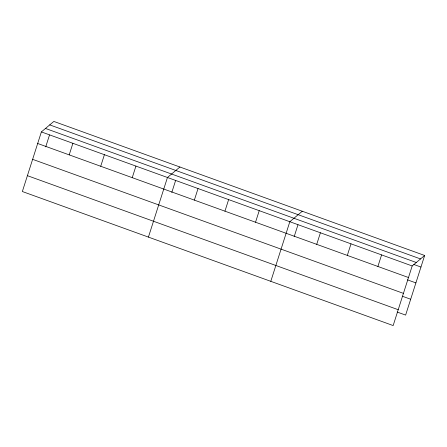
<?xml version="1.0" encoding="UTF-8"?>
<svg xmlns="http://www.w3.org/2000/svg" width="447" height="447" viewBox="0 0 447 447"><rect width="100%" height="100%" fill="white"/><g stroke="black" fill="none" stroke-linecap="round" stroke-linejoin="round"><path stroke-width="0.67" d="M41.375 131.91L22.35 191.523L393.159 325.567L412.184 265.954L424.65 255.477L53.841 121.433L41.375 131.91L412.184 265.954M45.723 146.873L49.516 134.983M69.201 154.874L72.895 143.303M100.72 166.267L104.414 154.696M132.239 177.66L135.933 166.088M148.426 237.1L167.452 177.487L179.917 167.005M171.799 192.45L175.593 180.56M194.35 200.116L198.043 188.545M224.942 211.174L228.635 199.602M255.533 222.232L259.226 210.66M270.793 281.336L289.818 221.718L302.284 211.241M294.165 236.686L297.959 224.796M316.716 244.347L320.41 232.781M347.308 255.41L351.001 243.838M377.899 266.468L381.593 254.896M424.65 255.477L405.625 315.09L397.165 312.034M49.729 124.886L420.538 258.936M45.488 128.451L416.297 262.495M413.799 264.462L420.957 267.049M37.682 143.481L408.491 277.526M407.435 279.844L415.9 282.901M32.625 159.333L403.429 293.377M402.222 296.177L410.687 299.239M27.412 175.671L398.216 309.715"/></g></svg>
